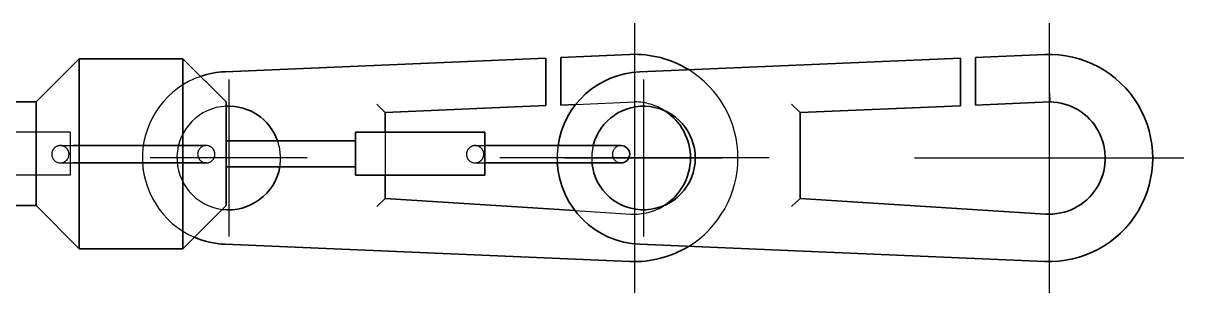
# Model space of a CAD drawing. Header units: millimetres. Extents: x -73083 to 81340, y -6859 to 6812.
# Drawn here: x -62445.1 to -62310.6, y 306.6 to 337.8 of the extents above; entities that cross this region are included whole.
import ezdxf

# ---------------------------------------------------------------- set-up
doc = ezdxf.new("R2010")
doc.units = ezdxf.units.MM
doc.linetypes.add('AM_ISO02W050', pattern=[7.5, 6, -1.5])
doc.linetypes.add('AM_ISO08W050', pattern=[18, 12, -1.5, 3, -1.5])
doc.layers.add('AM_7', color=2, linetype='AM_ISO08W050', lineweight=25)
doc.layers.add('AM_HID', color=1, linetype='AM_ISO02W050', lineweight=25)

msp = doc.modelspace()

# ---------------------------------------------------------------- linework, layer by layer
at = {"color": 7, "lineweight": 35, "ltscale": 23}
for p, q in [((-62438.56218, 333.68463), (-62443.56218, 328.68463)), ((-62438.56218, 333.68463), (-62438.56218, 311.68463)), ((-62438.56218, 333.68463), (-62426.56218, 333.68463)), ((-62426.56218, 311.68463), (-62426.56218, 333.68463)), ((-62421.56218, 328.68463), (-62426.56218, 333.68463)), ((-62384.52751, 333.76477), (-62421.67595, 332.18255)), ((-62384.52751, 332.76385), (-62384.52751, 333.76477)), ((-62374.76091, 334.18072), (-62382.78971, 333.8388)), ((-62382.78971, 332.83789), (-62382.78971, 333.8388)), ((-62336.47184, 333.76019), (-62373.61979, 332.17803)), ((-62336.47184, 332.75927), (-62336.47184, 333.76019)), ((-62326.70524, 334.1762), (-62334.73356, 333.83422)), ((-62334.73356, 332.83331), (-62334.73356, 333.83422)), ((-62384.52751, 332.76385), (-62384.52751, 329.25146)), ((-62382.78971, 332.83789), (-62382.78971, 329.3255)), ((-62336.47184, 332.75927), (-62336.47184, 329.24688)), ((-62334.73356, 332.83331), (-62334.73356, 329.32092)), ((-62326.12516, 328.6867), (-62326.14225, 329.68688)), ((-62443.56218, 328.68469), (-62446.56218, 328.68469)), ((-62443.56218, 322.68463), (-62443.56218, 328.68463)), ((-62421.56218, 328.68463), (-62421.56218, 316.68463)), ((-62403.10612, 327.45928), (-62404.10612, 328.41754)), ((-62403.10612, 327.45928), (-62384.52751, 328.25054)), ((-62384.52751, 329.25146), (-62384.52751, 328.25054)), ((-62382.78971, 329.3255), (-62382.78971, 328.32458)), ((-62382.78971, 328.32458), (-62381.03093, 328.39947)), ((-62355.05046, 327.45471), (-62356.05046, 328.41302)), ((-62355.05046, 327.45471), (-62336.47184, 328.24603)), ((-62336.47184, 329.24688), (-62336.47184, 328.24603)), ((-62334.73356, 329.32092), (-62334.73356, 328.32)), ((-62334.73356, 328.32), (-62326.12516, 328.6867)), ((-62403.10612, 327.45928), (-62403.10612, 325.18353)), ((-62355.05046, 327.45471), (-62355.05046, 317.51116)), ((-62421.56218, 324.18469), (-62406.56218, 324.18469)), ((-62406.56218, 325.18469), (-62406.56218, 322.68469)), ((-62391.56218, 325.18469), (-62406.56218, 325.18469)), ((-62391.56218, 325.18469), (-62391.56218, 322.68469)), ((-62391.56218, 323.62408), (-62391.21696, 323.62408)), ((-62391.56218, 323.62408), (-62391.21696, 323.62408)), ((-62391.21696, 323.62408), (-62383.0905, 323.62414)), ((-62379.66716, 323.62408), (-62391.21696, 323.62408)), ((-62379.66716, 323.62408), (-62378.8903, 323.62408)), ((-62378.8903, 323.62414), (-62379.0197, 323.62414)), ((-62375.90251, 323.62408), (-62378.8903, 323.62414)), ((-62378.8903, 323.62408), (-62375.90251, 323.62408)), ((-62375.79606, 323.62408), (-62375.90251, 323.62408)), ((-62375.79606, 323.62408), (-62375.90251, 323.62408)), ((-62443.56218, 316.68463), (-62443.56218, 322.68463)), ((-62406.56218, 322.68469), (-62406.56218, 320.18469)), ((-62391.56218, 322.68469), (-62391.56218, 320.18469)), ((-62391.56218, 321.62408), (-62391.21696, 321.62408)), ((-62379.66716, 321.62408), (-62391.21696, 321.62408)), ((-62379.66716, 321.62408), (-62378.8903, 321.62408)), ((-62378.8903, 321.62408), (-62375.90251, 321.62408)), ((-62375.79606, 321.62408), (-62375.90251, 321.62408)), ((-62421.56218, 321.18469), (-62406.56218, 321.18469)), ((-62391.56218, 320.18469), (-62406.56218, 320.18469)), ((-62403.10612, 320.18353), (-62403.10612, 317.51568)), ((-62403.10612, 317.51568), (-62404.10612, 316.57733)), ((-62403.10612, 317.51568), (-62381.14177, 316.11724)), ((-62355.05046, 317.51116), (-62356.05046, 316.57281)), ((-62355.05046, 317.51116), (-62326.60759, 315.70025)), ((-62443.56218, 316.68463), (-62446.56218, 316.68463)), ((-62443.56218, 316.68463), (-62438.56218, 311.68463)), ((-62426.56218, 311.68463), (-62421.56218, 316.68463)), ((-62421.67595, 312.20062), (-62374.76091, 310.20245)), ((-62373.61979, 312.1961), (-62326.70524, 310.19793)), ((-62426.56218, 311.68463), (-62438.56218, 311.68463))]:
    msp.add_line(p, q, dxfattribs=at)
for centre, radius, start, end in [((-62374.25016, 322.19158), 12, 58.4470899, 92.4388513), ((-62326.1945, 322.18707), 12, 267.5611487, 92.4388513), ((-62421.25016, 322.19158), 10, 92.4388513, 109.0853815), ((-62373.1945, 322.18707), 10, 92.4388513, 171.7379896), ((-62421.25016, 322.19158), 6, 19.3998426, 92.980376), ((-62373.1945, 322.18707), 6, 359.9999999, 166.1430538), ((-62326.1945, 322.18707), 6.5, 266.3568634, 89.3889191), ((-62374.25016, 322.19158), 6.5, 302.1759737, 57.2100162), ((-62375.79606, 322.62408), 1, 0.0000001, 90.0000025), ((-62373.1945, 322.18707), 10, 183.2274506, 267.5611487), ((-62373.1945, 322.18707), 6, 185.3842604, 359.9999999), ((-62375.79606, 322.62408), 1, 270.0000043, 359.9999997), ((-62421.25016, 322.19158), 6, 262.7507762, 350.3405604), ((-62421.25016, 322.19158), 10, 246.5514117, 267.5611487), ((-62374.25016, 322.19158), 12, 267.5611487, 301.4632093)]:
    msp.add_arc(centre, radius, start, end, dxfattribs=at)
at = {"layer": 'AM_7', "ltscale": 23}
for p, q in [((-62374.25016, 337.79162), (-62374.25016, 306.59161)), ((-62326.1945, 337.78704), (-62326.1945, 306.58709)), ((-62421.25016, 331.29156), (-62421.25016, 313.09161)), ((-62373.1945, 331.28704), (-62373.1945, 313.08709)), ((-62412.15007, 322.19158), (-62430.35026, 322.19158)), ((-62358.65007, 322.19158), (-62389.85026, 322.19158)), ((-62364.0944, 322.18707), (-62382.2946, 322.18707)), ((-62310.5944, 322.18707), (-62341.7946, 322.18707))]:
    msp.add_line(p, q, dxfattribs=at)
at = {"layer": 'AM_HID', "ltscale": 23}
for p, q in [((-62438.56218, 311.68475), (-62438.56218, 333.68475)), ((-62426.56218, 333.68475), (-62426.56218, 311.68475)), ((-62374.18083, 328.69128), (-62374.19792, 329.69146)), ((-62374.18083, 328.69122), (-62374.19792, 329.6914)), ((-62326.12516, 328.6867), (-62326.14225, 329.68688)), ((-62403.10612, 327.45928), (-62404.10612, 328.4176)), ((-62381.03093, 328.39947), (-62374.18083, 328.69122)), ((-62355.05046, 327.45471), (-62356.05046, 328.41302)), ((-62439.61784, 325.18927), (-62454.61784, 325.18927)), ((-62439.61784, 325.18927), (-62439.61784, 322.6892)), ((-62403.10612, 325.18353), (-62403.10612, 320.18353)), ((-62440.75505, 323.62866), (-62439.27311, 323.62866)), ((-62440.75505, 323.62866), (-62439.27311, 323.6286)), ((-62439.27311, 323.62866), (-62427.72282, 323.62872)), ((-62427.72282, 323.6286), (-62439.27311, 323.6286)), ((-62426.94645, 323.62872), (-62427.72282, 323.62872)), ((-62427.72282, 323.6286), (-62426.94645, 323.6286)), ((-62423.95817, 323.62866), (-62426.94645, 323.62872)), ((-62426.94645, 323.6286), (-62423.95817, 323.6286)), ((-62423.85173, 323.62866), (-62423.95817, 323.6286)), ((-62423.85173, 323.62866), (-62423.95817, 323.62866)), ((-62392.69938, 323.62408), (-62391.56218, 323.62408)), ((-62392.69938, 323.62408), (-62391.56218, 323.62408)), ((-62383.0905, 323.62414), (-62379.66716, 323.62414)), ((-62379.0197, 323.62414), (-62379.66716, 323.62414)), ((-62440.75505, 321.62866), (-62439.27311, 321.62866)), ((-62440.75505, 321.62866), (-62439.27311, 321.6286)), ((-62439.61784, 322.6892), (-62439.61784, 320.18927)), ((-62439.27311, 321.62866), (-62427.72282, 321.62872)), ((-62427.72282, 321.6286), (-62439.27311, 321.6286)), ((-62426.94645, 321.62872), (-62427.72282, 321.62872)), ((-62427.72282, 321.6286), (-62426.94645, 321.6286)), ((-62423.95817, 321.62866), (-62426.94645, 321.62872)), ((-62426.94645, 321.6286), (-62423.95817, 321.6286)), ((-62423.85173, 321.62866), (-62423.95817, 321.6286)), ((-62423.85173, 321.62866), (-62423.95817, 321.62866)), ((-62392.69938, 321.62408), (-62391.21696, 321.62408)), ((-62392.69938, 321.62408), (-62391.56218, 321.62408)), ((-62391.21696, 321.62408), (-62379.66716, 321.62414)), ((-62378.8903, 321.62414), (-62379.66716, 321.62414)), ((-62375.90251, 321.62408), (-62378.8903, 321.62414)), ((-62375.79606, 321.62408), (-62375.90251, 321.62408)), ((-62439.61784, 320.18927), (-62454.61784, 320.18927)), ((-62403.10612, 317.5158), (-62404.10612, 316.57745)), ((-62355.05046, 317.51116), (-62356.05046, 316.57281)), ((-62381.14177, 316.11724), (-62374.66325, 315.70477))]:
    msp.add_line(p, q, dxfattribs=at)
for centre, radius, start, end in [((-62374.25016, 322.19158), 12, 301.4632093, 58.4470899), ((-62421.25016, 322.19158), 10, 109.0853815, 246.5514117), ((-62421.25016, 322.19158), 6, 92.980376, 262.7507762), ((-62374.25016, 322.19158), 6.5, 57.2100162, 89.3889191), ((-62421.25016, 322.19158), 6, 350.3405604, 19.3998426), ((-62440.75505, 322.62866), 1, 90.0000025, 180.000005), ((-62440.75505, 322.62866), 1, 359.9999998, 90.0000025), ((-62423.85173, 322.62866), 1, 90.0000025, 179.999995), ((-62423.85173, 322.62866), 1, 0.0000001, 90.0000025), ((-62392.69938, 322.62408), 1, 90.0000025, 180.000005), ((-62392.69938, 322.62408), 1, 359.9999998, 90.0000025), ((-62373.1945, 322.18707), 10, 171.7379896, 183.2274506), ((-62373.1945, 322.18707), 6, 166.1430538, 185.3842604), ((-62375.79606, 322.62408), 1, 90.0000025, 179.999995), ((-62440.75505, 322.62866), 1, 180.000005, 269.9999975), ((-62440.75505, 322.62866), 1, 269.9999975, 359.9999999), ((-62423.85173, 322.62866), 1, 180.000005, 270.0000043), ((-62423.85173, 322.62866), 1, 270.0000043, 359.9999997), ((-62392.69938, 322.62408), 1, 180.000005, 269.9999975), ((-62392.69938, 322.62408), 1, 269.9999975, 359.9999999), ((-62375.79606, 322.62408), 1, 180.000005, 270.0000043), ((-62374.25016, 322.19158), 6.5, 266.3568634, 302.1759737)]:
    msp.add_arc(centre, radius, start, end, dxfattribs=at)

doc.saveas('drawing.dxf')
